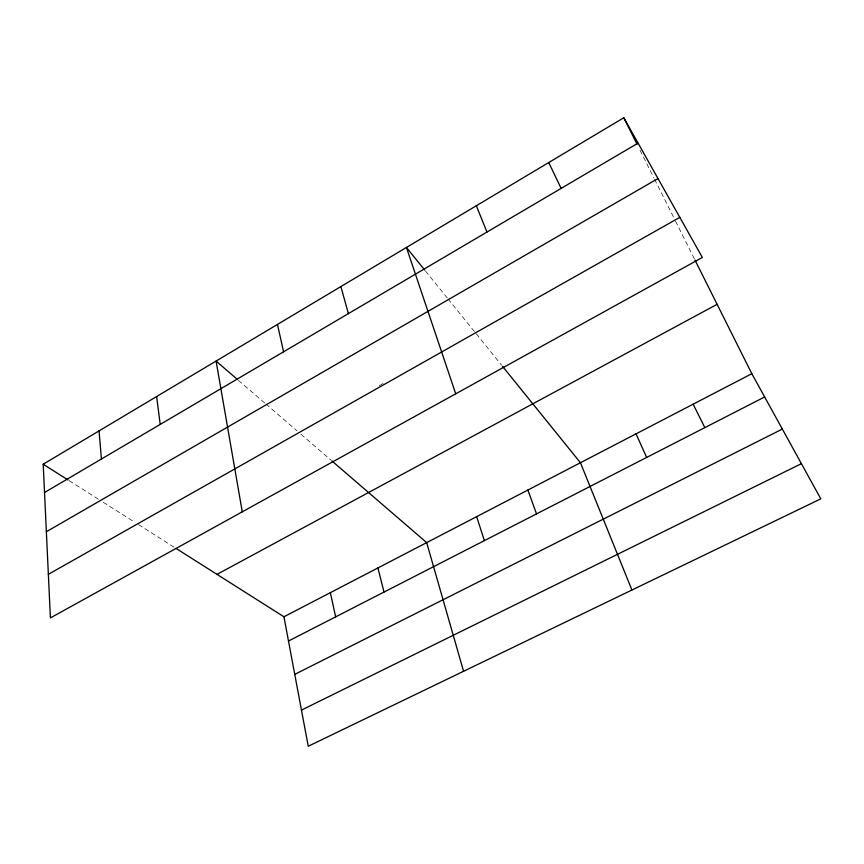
<?xml version="1.0" encoding="UTF-8"?>
<svg xmlns="http://www.w3.org/2000/svg" width="864" height="864" viewBox="0 0 864 864"><rect width="100%" height="100%" fill="white"/><g stroke="black" fill="none" stroke-linecap="round" stroke-linejoin="round"><path stroke-width="0.65" stroke-dasharray="4.32 3.24" d="M379.339 385.657L383.951 383.044M69.174 480.686L98.604 499.338M103.172 502.232L135.097 522.461M138.51 524.621L174.884 547.679M238.518 380.408L264.935 403.175M265.939 404.039L296.989 430.812M300.974 434.246L330.826 459.983M425.542 271.102L447.152 297.821M447.984 298.847L474.595 331.776M476.28 333.86L501.638 365.245M640.094 150.325L653.94 178.016M654.545 179.215L673.736 217.577M675.508 221.13L694.375 258.854"/><path stroke-width="1.3" d="M43.2 464.227L623.797 117.752L702.356 257.45L50.404 617.911L43.2 464.227L68.051 479.974M44.528 492.512L638.053 143.111M46.364 531.749L657.99 178.546M48.362 574.322L679.806 217.35M217.004 574.366L717.12 304.301M283.932 616.777L751.831 373.702L820.8 498.852L308.254 746.248L283.932 616.777L176.029 548.402M288.49 641.034L764.651 396.965M294.754 674.363L782.341 429.062M301.46 710.1L801.414 463.666M237.503 379.523L216.086 361.055L242.276 511.834M331.819 460.847L426.676 542.624L463.568 671.274M424.721 270.065L406.436 247.46L455.738 393.811M502.492 366.293L580.446 462.737L631.919 590.015M623.797 117.752L637.07 144.288M694.969 260.032L751.831 373.702M693.144 404.19L704.84 427.626M548.737 162.54L561.125 188.406M636.034 433.858L646.65 457.445M476.334 205.751L486.972 232.06M527.882 490.039L536.533 513.896M476.636 516.661L484.391 540.616M340.891 286.578L348.397 313.632M377.924 567.95L384.005 592.078M277.474 324.421L283.576 351.788M330.361 592.661L335.664 616.853M156.632 396.533L160.207 424.408M99.036 430.909L101.444 459"/></g></svg>
